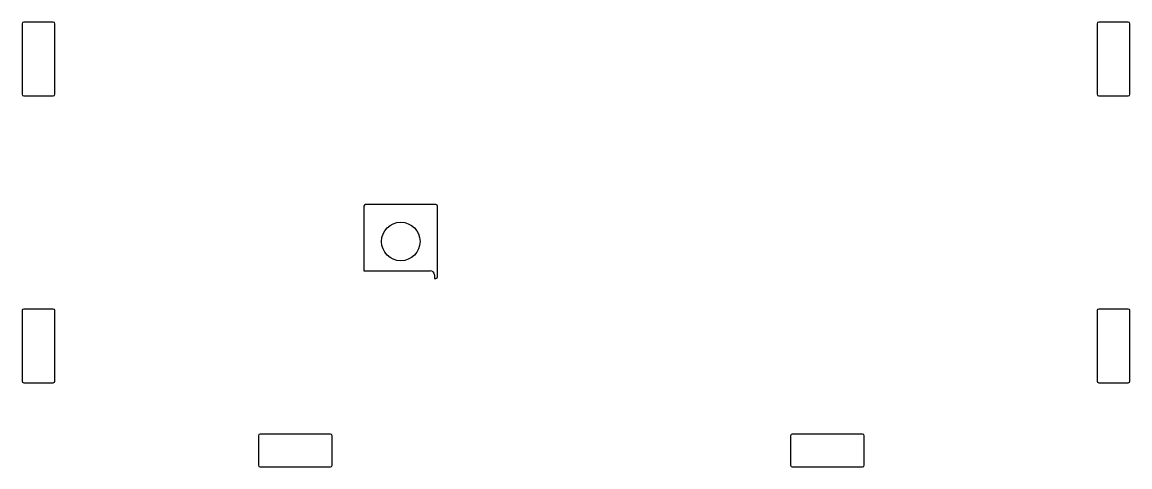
# Model space of a CAD drawing. Header units: millimetres. Extents: x 53 to 324, y -205 to -96.
import ezdxf

# ---------------------------------------------------------------- set-up
doc = ezdxf.new("R2010")
doc.units = ezdxf.units.MM
doc.layers.add('CUT', color=7, linetype='Continuous')

msp = doc.modelspace()

# ---------------------------------------------------------------- linework, layer by layer
at = {"layer": 'CUT'}
for p, q in [((53.28, -96.4), (53.28, -113.6)), ((60.88, -96), (53.68, -96)), ((61.28, -113.6), (61.28, -96.4)), ((315.88, -96.4), (315.88, -113.6)), ((323.48, -96), (316.28, -96)), ((323.88, -113.6), (323.88, -96.4)), ((53.68, -114), (60.88, -114)), ((316.28, -114), (323.48, -114)), ((154.38, -140.52), (137.18, -140.52)), ((136.78, -140.92), (136.78, -156.67)), ((154.78, -158.12), (154.78, -140.92)), ((136.78, -156.67), (152.99, -156.67)), ((153.99, -157.67), (153.99, -158.52)), ((153.99, -158.52), (154.38, -158.52)), ((53.28, -166.4), (53.28, -183.6)), ((60.88, -166), (53.68, -166)), ((61.28, -183.6), (61.28, -166.4)), ((315.88, -166.4), (315.88, -183.6)), ((323.48, -166), (316.28, -166)), ((323.88, -183.6), (323.88, -166.4)), ((53.68, -184), (60.88, -184)), ((316.28, -184), (323.48, -184)), ((111, -196.92), (111, -204.12)), ((128.6, -196.52), (111.4, -196.52)), ((129, -204.12), (129, -196.92)), ((241, -196.92), (241, -204.12)), ((258.6, -196.52), (241.4, -196.52)), ((259, -204.12), (259, -196.92)), ((111.4, -204.52), (128.6, -204.52)), ((241.4, -204.52), (258.6, -204.52))]:
    msp.add_line(p, q, dxfattribs=at)
msp.add_circle((145.78, -149.52), 4.7, dxfattribs=at)
for centre, radius, start, end in [((53.68, -96.4), 0.4, 90, 180), ((60.88, -96.4), 0.4, 0, 90), ((316.28, -96.4), 0.4, 90, 180), ((323.48, -96.4), 0.4, 0, 90), ((53.68, -113.6), 0.4, 180, 270), ((60.88, -113.6), 0.4, 270, 360), ((316.28, -113.6), 0.4, 180, 270), ((323.48, -113.6), 0.4, 270, 360), ((137.18, -140.92), 0.4, 90, 180), ((154.38, -140.92), 0.4, 0, 90), ((152.99, -157.67), 1, 0, 90), ((154.38, -158.12), 0.4, -90, 0), ((53.68, -166.4), 0.4, 90, 180), ((60.88, -166.4), 0.4, 0, 90), ((316.28, -166.4), 0.4, 90, 180), ((323.48, -166.4), 0.4, 0, 90), ((53.68, -183.6), 0.4, 180, 270), ((60.88, -183.6), 0.4, 270, 360), ((316.28, -183.6), 0.4, 180, 270), ((323.48, -183.6), 0.4, 270, 360), ((111.4, -196.92), 0.4, 90, 180), ((128.6, -196.92), 0.4, 0, 90), ((241.4, -196.92), 0.4, 90, 180), ((258.6, -196.92), 0.4, 0, 90), ((111.4, -204.12), 0.4, 180, 270), ((128.6, -204.12), 0.4, 270, 360), ((241.4, -204.12), 0.4, 180, 270), ((258.6, -204.12), 0.4, 270, 360)]:
    msp.add_arc(centre, radius, start, end, dxfattribs=at)

doc.saveas('drawing.dxf')
